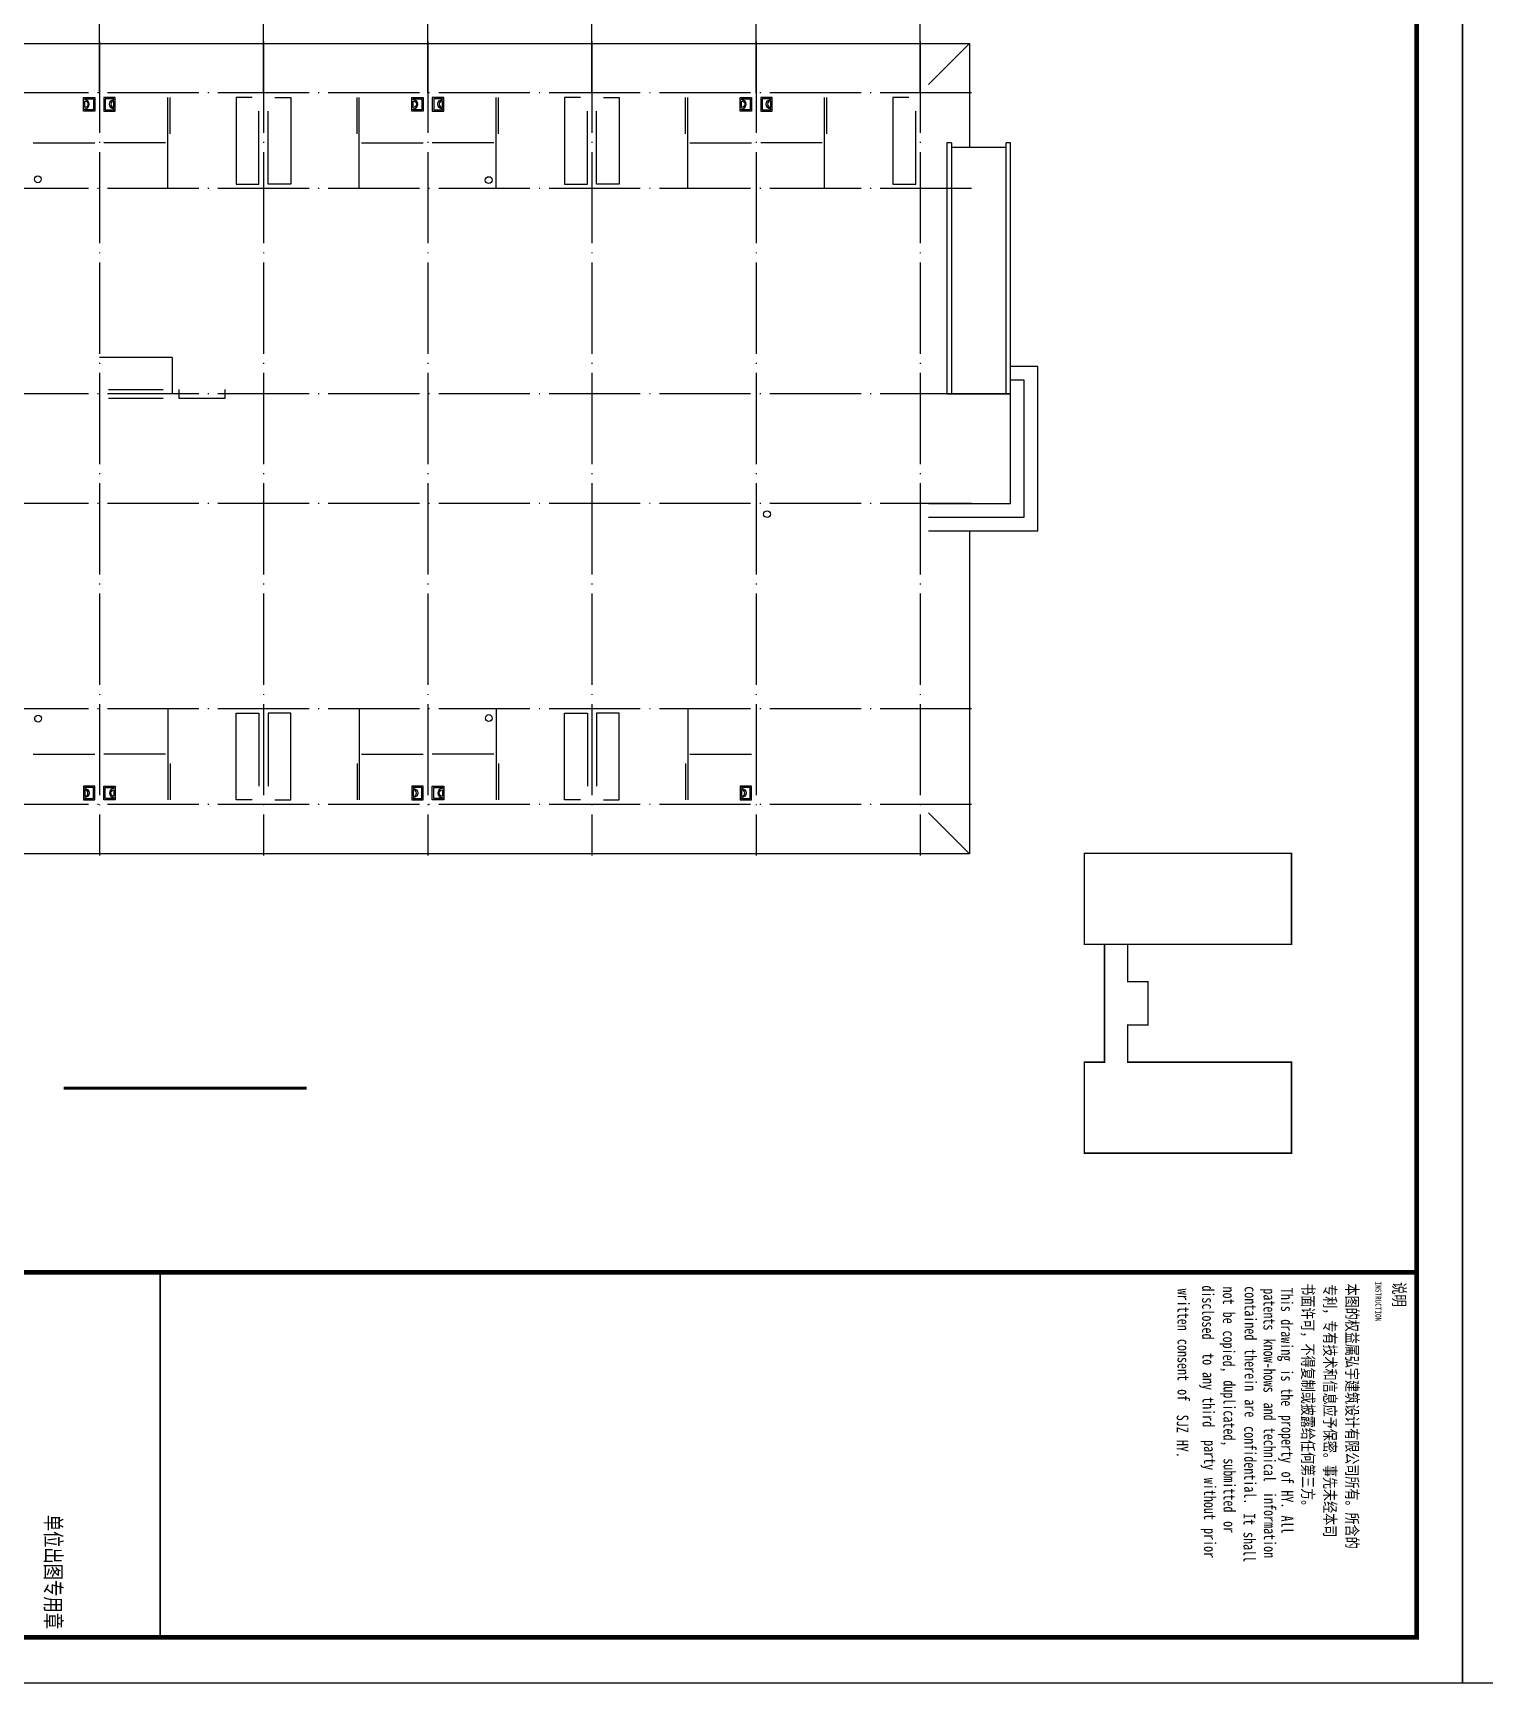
# Model space of a CAD drawing. Extents: x 174641 to 414490, y 73126 to 493158.
# Drawn here: x 202719 to 234533, y 171989 to 208157 of the extents above; entities that cross this region are included whole.
import ezdxf

# ---------------------------------------------------------------- set-up
doc = ezdxf.new("R2010")
doc.units = 0
doc.header["$LTSCALE"] = 1000
doc.header["$MEASUREMENT"] = 0
doc.linetypes.add('DOTE', pattern=[2.42, 2, -0.2, 0.02, -0.2])
for name, color, linetype in [('DIM_SYMB', 3, 'Continuous'), ('DOTE', 1, 'DOTE'), ('GROUND', 2, 'Continuous'), ('LVTRY', 6, 'Continuous'), ('PUB_TITLE', 7, 'Continuous'), ('TK', 126, 'Continuous'), ('TWT_TITLE', 7, 'Continuous'), ('布置', 165, 'Continuous')]:
    doc.layers.add(name, color=color, linetype=linetype)
doc.styles.add('-宋体', font='', dxfattribs={"width": 0.8})
doc.styles.get('-宋体').set_extended_font_data('SimSun')

# ---------------------------------------------------------------- blocks, each defined once
blk = doc.blocks.new('364535463')
at = {"layer": '布置'}
blk.add_lwpolyline([(150, -250), (150, 0), (-150, 0), (-150, -250)], close=True, dxfattribs=at)
blk.add_lwpolyline([(100, -220), (120, -220), (120, -30), (-120, -30), (-120, -220), (-100, -220, -1)], format="xyb", close=True, dxfattribs=at)
blk.add_lwpolyline([(-70, -220), (70, -220)], dxfattribs=at)
blk.add_arc((0, -220), 70, 0, 180, dxfattribs=at)

msp = doc.modelspace()

# ---------------------------------------------------------------- linework, layer by layer
for p, q in [((205924.2, 200145.9), (205924.2, 200345.9)), ((206924.2, 200145.9), (205924.2, 200145.9)), ((206924.2, 200345.9), (206924.2, 200145.9)), ((175657.8, 180989), (233057.8, 180989)), ((205506.9, 172989), (205506.9, 179789)), ((205506.9, 179789), (205506.9, 172989))]:
    msp.add_line(p, q)
for points in [[(205724.2, 205945.9), (205724.2, 206745.9)], [(209824.2, 205945.9), (209824.2, 206745.9)], [(212924.2, 205945.9), (212924.2, 206745.9)], [(217024.2, 205945.9), (217024.2, 206745.9)], [(220124.2, 205945.9), (220124.2, 206745.9)], [(202724.2, 205745.9), (204074.2, 205745.9)], [(205624.2, 205745.9), (204274.2, 205745.9)], [(209924.2, 205745.9), (211274.2, 205745.9)], [(212824.2, 205745.9), (211474.2, 205745.9)], [(217124.2, 205745.9), (218474.2, 205745.9)], [(220024.2, 205745.9), (218674.2, 205745.9)], [(204374.2, 200345.9), (205574.2, 200345.9)], [(205574.2, 200145.9), (204374.2, 200145.9)], [(202724.2, 192345.9), (204074.2, 192345.9)], [(205624.2, 192345.9), (204274.2, 192345.9)], [(205724.2, 192145.9), (205724.2, 191345.9)], [(209824.2, 192145.9), (209824.2, 191345.9)], [(209924.2, 192345.9), (211274.2, 192345.9)], [(212824.2, 192345.9), (211474.2, 192345.9)], [(212924.2, 192145.9), (212924.2, 191345.9)], [(217024.2, 192145.9), (217024.2, 191345.9)], [(217124.2, 192345.9), (218474.2, 192345.9)]]:
    msp.add_lwpolyline(points)
at = {"color": 2}
for points in [[(222354.2, 197245.9), (224754.2, 197245.9), (224754.2, 200845.9), (224154.2, 200845.9)], [(222354.2, 197545.9), (224454.2, 197545.9), (224454.2, 200545.9), (224154.2, 200545.9)], [(222354.2, 197845.9), (224154.2, 197845.9), (224154.2, 200245.9), (222354.2, 200245.9)]]:
    msp.add_lwpolyline(points, dxfattribs=at)
at = {"const_width": 30}
msp.add_lwpolyline([(230312.4, 183602.6), (230312.4, 185597.6), (226717.4, 185597.6), (226717.4, 186410.1), (227167.4, 186410.1), (227167.4, 187365.1), (226717.4, 187365.1), (226717.4, 188177.6), (230312.4, 188177.6), (230312.4, 190172.6), (225767.4, 190172.6), (225767.4, 188177.6), (226212.4, 188177.6), (226212.4, 185597.6), (225767.4, 185597.6), (225767.4, 183602.6)], close=True, dxfattribs=at)
for points, const_width in [([(226212.4, 188177.6), (226717.4, 188177.6)], 30), ([(205506.9, 180989), (205506.9, 172989)], 34)]:
    msp.add_lwpolyline(points, dxfattribs=dict(const_width=const_width))
at = {"color": 5}
for centre in [(202825.4, 204950.2), (212711.6, 204932), (218813.8, 197609.7), (202831.6, 193128.7), (212713.7, 193141)]:
    msp.add_circle(centre, 75, dxfattribs=at)
at = {"layer": 'DIM_SYMB'}
msp.add_lwpolyline([(223523.3, 201123.1, 0, 0, 0), (223523.3, 202192.1, 80, 0, 0), (223523.3, 202492.1, 0, 0, 0)], format="xyseb", dxfattribs=at)
at = {"layer": 'DIM_SYMB', "const_width": 70}
msp.add_lwpolyline([(203388.8, 185028.3), (208720.3, 185028.3)], dxfattribs=at)
at = {"layer": 'DOTE'}
for p, q in [((204174.2, 206845.9), (204174.2, 244565.9)), ((207774.2, 206845.9), (207774.2, 244565.9)), ((211374.2, 206845.9), (211374.2, 244565.9)), ((214974.2, 206845.9), (214974.2, 244565.9)), ((218574.2, 206845.9), (218574.2, 244565.9)), ((222174.2, 206845.9), (222174.2, 244565.9)), ((204174.2, 207967.7), (204174.2, 190125.9)), ((207774.2, 207967.7), (207774.2, 190125.9)), ((211374.2, 207967.7), (211374.2, 190125.9)), ((214974.2, 207967.7), (214974.2, 190125.9)), ((218574.2, 207967.7), (218574.2, 190125.9)), ((222174.2, 207967.7), (222174.2, 190125.9)), ((223294.2, 206845.9), (184574.2, 206845.9)), ((223294.2, 206845.9), (184574.2, 206845.9)), ((205674.2, 204745.9), (205674.2, 206845.9)), ((209874.2, 204745.9), (209874.2, 206845.9)), ((212874.2, 204745.9), (212874.2, 206845.9)), ((217074.2, 204745.9), (217074.2, 206845.9)), ((220074.2, 204745.9), (220074.2, 206845.9)), ((223294.2, 204745.9), (184574.2, 204745.9)), ((205774.2, 201045.9), (204174.2, 201045.9)), ((205774.2, 201045.9), (205774.2, 200245.9)), ((223294.2, 200245.9), (184274.2, 200245.9)), ((223294.2, 197845.9), (184274.2, 197845.9)), ((223294.2, 193345.9), (189774.2, 193345.9)), ((205674.2, 193345.9), (205674.2, 191245.9)), ((209874.2, 193345.9), (209874.2, 191245.9)), ((212874.2, 193345.9), (212874.2, 191245.9)), ((217074.2, 193345.9), (217074.2, 191245.9)), ((223294.2, 191245.9), (184574.2, 191245.9)), ((223294.2, 191245.9), (184574.2, 191245.9)), ((223294.2, 191245.9), (184574.2, 191245.9)), ((223294.2, 191245.9), (184574.2, 191245.9))]:
    msp.add_line(p, q, dxfattribs=at)
at = {"layer": 'GROUND'}
for p, q in [((194494.2, 207925.9), (223254.2, 207925.9)), ((222354.2, 207025.9), (223254.2, 207925.9)), ((223254.2, 207925.9), (223254.2, 205645.9)), ((222754.2, 205745.9), (222754.2, 200245.9)), ((222854.2, 205745.9), (222754.2, 205745.9)), ((222854.2, 205745.9), (222854.2, 200245.9)), ((224054.2, 205645.9), (222854.2, 205645.9)), ((224054.2, 200245.9), (224054.2, 205745.9)), ((224154.2, 205745.9), (224054.2, 205745.9)), ((224154.2, 200245.9), (224154.2, 205745.9)), ((222754.2, 200245.9), (224154.2, 200245.9)), ((223254.2, 197245.9), (223254.2, 190165.9)), ((222354.2, 191065.9), (223254.2, 190165.9)), ((223254.2, 190165.9), (185094.2, 190165.9))]:
    msp.add_line(p, q, dxfattribs=at)
at = {"layer": 'LVTRY'}
for points in [[(207524.2, 206745.9), (207174.2, 206745.9), (207174.2, 204845.9), (207674.2, 204845.9), (207674.2, 206445.9)], [(208024.2, 206745.9), (208374.2, 206745.9), (208374.2, 204845.9), (207874.2, 204845.9), (207874.2, 206445.9)], [(214724.2, 206745.9), (214374.2, 206745.9), (214374.2, 204845.9), (214874.2, 204845.9), (214874.2, 206445.9)], [(215224.2, 206745.9), (215574.2, 206745.9), (215574.2, 204845.9), (215074.2, 204845.9), (215074.2, 206445.9)], [(221924.2, 206745.9), (221574.2, 206745.9), (221574.2, 204845.9), (222074.2, 204845.9), (222074.2, 206445.9)], [(207524.2, 191345.9), (207174.2, 191345.9), (207174.2, 193245.9), (207674.2, 193245.9), (207674.2, 191645.9)], [(208024.2, 191345.9), (208374.2, 191345.9), (208374.2, 193245.9), (207874.2, 193245.9), (207874.2, 191645.9)], [(214724.2, 191345.9), (214374.2, 191345.9), (214374.2, 193245.9), (214874.2, 193245.9), (214874.2, 191645.9)], [(215224.2, 191345.9), (215574.2, 191345.9), (215574.2, 193245.9), (215074.2, 193245.9), (215074.2, 191645.9)]]:
    msp.add_lwpolyline(points, dxfattribs=at)
at = {"layer": 'PUB_TITLE', "const_width": 100}
msp.add_lwpolyline([(233057.8, 180989), (233057.8, 172989), (175658.2, 172989), (175658.2, 180989)], close=True, dxfattribs=at)
at = {"layer": 'TWT_TITLE'}
for points in [[(174658.2, 256089), (174658.2, 171989), (234058.2, 171989), (234058.2, 256089)], [(234058.2, 256089), (234058.2, 171989), (293458.2, 171989), (293458.2, 256089)]]:
    msp.add_lwpolyline(points, close=True, dxfattribs=at)
at = {"layer": 'TWT_TITLE', "const_width": 100}
msp.add_lwpolyline([(175658.2, 253589), (175658.2, 172989), (233058.2, 172989), (233058.2, 253589)], close=True, dxfattribs=at)

# ---------------------------------------------------------------- block references
at = {"xscale": -1}
for p, rotation in [((204074.2, 206595.9), 270), ((211274.2, 206595.9), 270), ((218474.2, 206595.9), 270), ((204274.2, 191495.9), 90), ((211474.2, 191495.9), 90)]:
    msp.add_blockref('364535463', p, dxfattribs=dict(at, rotation=rotation))
for p, rotation in [((204274.2, 206595.9), 90), ((211474.2, 206595.9), 90), ((218674.2, 206595.9), 90.00000000000001), ((204074.2, 191495.9), 270), ((211274.2, 191495.9), 270), ((218474.2, 191495.9), 270)]:
    msp.add_blockref('364535463', p, dxfattribs=dict(rotation=rotation))

# ---------------------------------------------------------------- texts
at = {"style": '-宋体', "width": 0.75}
for s, height, p in [('INSTRUCTION', 129.153, (232151.4, 180787.8)), ('单位出图专用章', 350, (202990.1, 175677.2))]:
    msp.add_text(s, height=height, rotation=270, dxfattribs=at).set_placement(p)
at = {"layer": 'TK', "style": '-宋体', "width": 0.75}
for s, height, p in [('written', 258.23, (227814, 180632.5)), ('disclosed', 258.23, (228352.6, 180704.1)), ('not', 258.23, (228809.4, 180678.5)), ('contained', 258.23, (229285.4, 180685.5)), ('patents', 258.23, (229698.6, 180639.7)), ('This', 258.23, (230082.7, 180651.5)), ('书面许可，不得复制或披露给任何第三方。', 258.228, (230545.1, 180751.5)), ('专利，专有技术和信息应予保密。事先未经本司', 258.228, (231027.9, 180730.9)), ('本图的权益属弘宇建筑设计有限公司所有。所含的', 258.228, (231512.3, 180744)), ('be', 258.23, (228809.4, 180127.7)), ('drawing', 258.23, (230082.7, 179962.9)), ('consent', 258.23, (227814, 179530.8)), ('copied,', 258.23, (228809.4, 179714.5)), ('know-hows', 258.23, (229698.6, 179538)), ('to', 258.23, (228362.5, 179218.9)), ('therein', 258.23, (229285.4, 179308.3)), ('any', 258.23, (228362.5, 178805.8)), ('is', 258.23, (230082.7, 178861.2)), ('of', 258.23, (227814, 178429)), ('duplicated,', 258.228, (228821.2, 178622.9)), ('the', 258.23, (230082.7, 178448)), ('third', 258.23, (228362.5, 178254.9)), ('are', 258.23, (229285.4, 178206.5)), ('and', 258.23, (229703.2, 178134.8)), ('SJZ', 258.23, (227795.5, 177868.7)), ('confidential.', 258.228, (229275.3, 177617.5)), ('property', 258.23, (230092.3, 177863.3)), ('HY.', 258.23, (227795.5, 177317.8)), ('party', 258.23, (228394, 177312.8)), ('technical', 258.23, (229703.2, 177583.9)), ('submitted', 258.23, (228823, 176914)), ('of', 258.23, (230092.3, 176623.8)), ('without', 258.23, (228394, 176486.5)), ('HY.', 258.23, (230092.3, 176210.7)), ('information', 258.228, (229707.6, 176175.1)), ('or', 258.23, (228823, 175536.8)), ('It', 258.23, (229260.8, 175711.3)), ('All', 258.23, (230092.3, 175659.8)), ('prior', 258.23, (228394, 175384.7)), ('shall', 258.23, (229260.8, 175298.1))]:
    msp.add_text(s, height=height, rotation=270, dxfattribs=at).set_placement(p)
at = {"layer": 'TK', "color": 9, "style": '-宋体', "width": 0.75}
msp.add_text('说明', height=265.82, rotation=270, dxfattribs=at).set_placement((232542.6, 180778.7))

doc.saveas('drawing.dxf')
